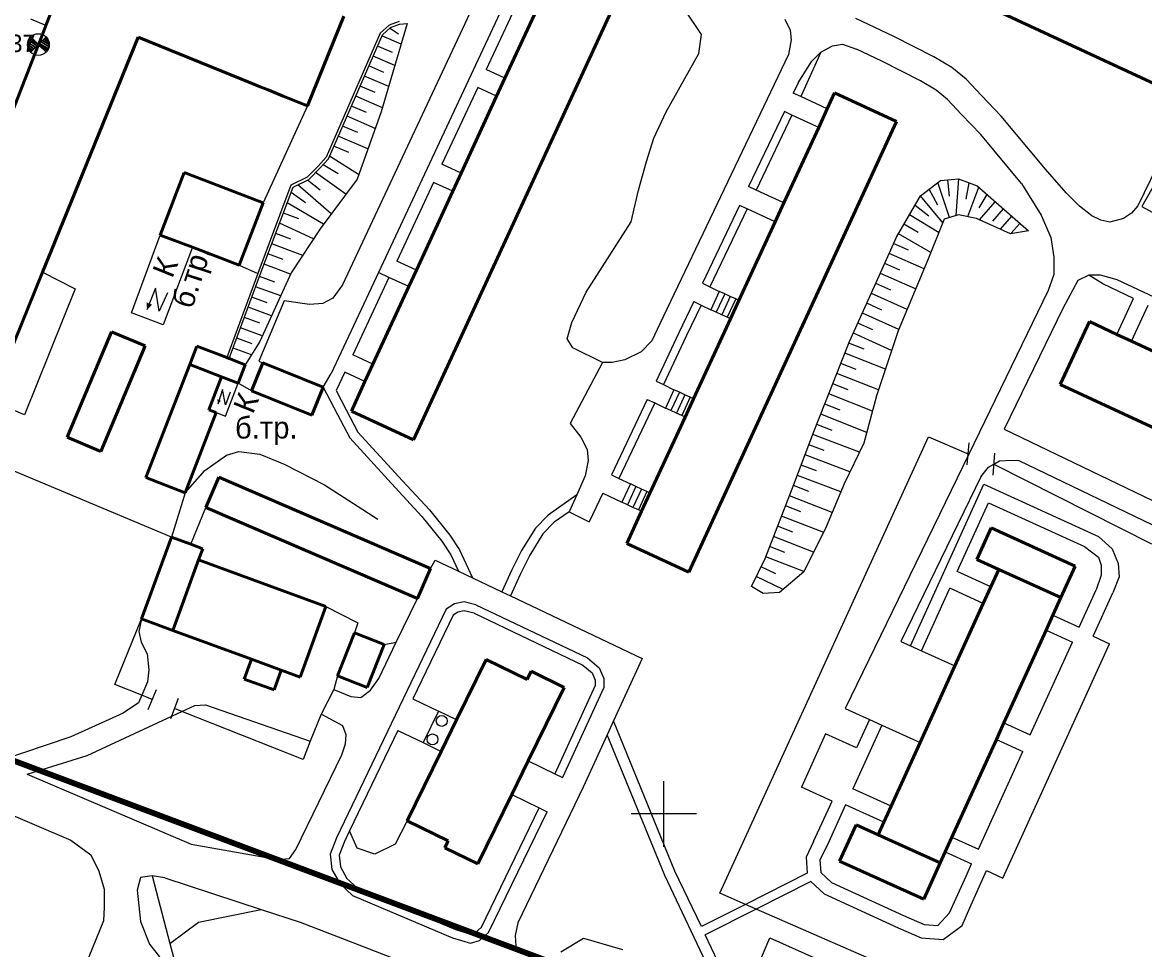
# Model space of a CAD drawing. Extents: x 1000 to 4000, y -5000 to -1000.
# Drawn here: x 1682.6 to 1888, y -3224.9 to -3055.1 of the extents above; entities that cross this region are included whole.
import ezdxf
from ezdxf.enums import TextEntityAlignment as Align

# ---------------------------------------------------------------- set-up
doc = ezdxf.new("R2010")
doc.units = 0
doc.header["$MEASUREMENT"] = 0
for name, color, linetype in [('1', 7, 'CONTINUOUS'), ('11', 7, 'CONTINUOUS'), ('16', 7, 'CONTINUOUS'), ('17', 7, 'CONTINUOUS'), ('2', 7, 'CONTINUOUS'), ('24', 7, 'CONTINUOUS'), ('37', 7, 'CONTINUOUS'), ('40', 7, 'CONTINUOUS'), ('6', 7, 'CONTINUOUS'), ('7', 7, 'CONTINUOUS'), ('границы команд_1', 10, 'CONTINUOUS')]:
    doc.layers.add(name, color=color, linetype=linetype)
doc.styles.get("Standard").update_dxf_attribs({"font": 'txt', "height": 0.2})

msp = doc.modelspace()

# ---------------------------------------------------------------- linework, layer by layer
at = {"layer": '1', "color": 253, "linetype": 'Continuous', "lineweight": 0}
for p, q in [((1800, -3206.06), (1800, -3194.02)), ((1805.96, -3200), (1794.04, -3200))]:
    msp.add_line(p, q, dxfattribs=at)
at = {"layer": '11', "color": 253, "linetype": 'Continuous', "lineweight": 0}
for p, q in [((1734.74, -3070.37), (1726.63, -3088.11)), ((1722.26, -3099.54), (1725.63, -3101.03)), ((1725.63, -3101.03), (1719.96, -3116.45)), ((1709.83, -3149.35), (1641.71, -3120.71)), ((1810.26, -3214.56), (1848.45, -3130.95)), ((1848.45, -3130.95), (1855.84, -3134.14)), ((1855.52, -3136.08), (1855.87, -3132.09)), ((1860.27, -3137.96), (1860.62, -3133.97)), ((1860.44, -3135.97), (1889.29, -3150.54)), ((1712.36, -3141.21), (1709.83, -3149.35)), ((1738.13, -3162.05), (1743.97, -3165.05)), ((1699.48, -3176.31), (1704.34, -3164.33)), ((1743.97, -3165.05), (1743.37, -3166.88)), ((1740.25, -3174.76), (1739.57, -3177.26)), ((1704.42, -3178.31), (1699.48, -3176.31)), ((1705.55, -3180.92), (1707.09, -3177.23)), ((1739.57, -3177.26), (1737.24, -3181.78)), ((1706.31, -3179.08), (1704.42, -3178.31)), ((1709.73, -3182.57), (1711.11, -3178.82)), ((1711.77, -3181.25), (1710.41, -3180.71)), ((1733.93, -3190.08), (1711.77, -3181.25)), ((1737.24, -3181.78), (1735.27, -3186.72)), ((1735.27, -3186.72), (1733.93, -3190.08)), ((1814.92, -3216.59), (1810.26, -3214.56)), ((1816.91, -3217.46), (1814.92, -3216.59)), ((1893.76, -3250.97), (1816.91, -3217.46))]:
    msp.add_line(p, q, dxfattribs=at)
msp.add_point((1855.84, -3134.14), dxfattribs=at)
at = {"layer": '16', "color": 253, "linetype": 'Continuous', "lineweight": 0}
for p, q in [((1890.25, -3083.94), (1887.54, -3088.78)), ((1887.54, -3088.78), (1893.1, -3091.89)), ((1702.54, -3108.28), (1707.79, -3094.01)), ((1713.68, -3096.26), (1708.34, -3110.46)), ((1706.94, -3103.74), (1705.35, -3107.72)), ((1707.57, -3107.95), (1706.94, -3103.74)), ((1709.15, -3104.57), (1707.57, -3107.95)), ((1708.34, -3110.46), (1702.54, -3108.28)), ((1719.21, -3122.28), (1718.33, -3125)), ((1719.73, -3125.12), (1719.21, -3122.28)), ((1719.73, -3127.19), (1722.07, -3121.13)), ((1720.62, -3122.81), (1719.73, -3125.12)), ((1718.03, -3126.53), (1719.73, -3127.19))]:
    msp.add_line(p, q, dxfattribs=at)
for points in [[(1705.35, -3107.72), (1706.31, -3106.78), (1705.31, -3106.35)], [(1718.33, -3125), (1718.9, -3124.35), (1718.26, -3124.08)]]:
    msp.add_solid(points, dxfattribs=at)
at = {"layer": '2', "color": 253, "linetype": 'Continuous', "lineweight": 0}
msp.add_circle((1685.48, -3059.13), 2, dxfattribs=at)
msp.add_3dface([(1684.07, -3057.72), (1685.48, -3059.13), (1684.07, -3057.72)], dxfattribs=at)
at = {"layer": '24', "color": 253, "linetype": 'Continuous', "lineweight": 0}
for p, q in [((1774.24, -3032.41), (1741.18, -3103.15)), ((1776.43, -3039.49), (1747.73, -3100.9)), ((1774.17, -3049.37), (1767.47, -3063.7)), ((1751.51, -3054.89), (1749.69, -3055.55)), ((1822.16, -3054.49), (1823.15, -3056.47)), ((1842.09, -3057.65), (1835.14, -3054.38)), ((1748.05, -3057.03), (1738.16, -3079.76)), ((1749.69, -3055.55), (1748.05, -3057.03)), ((1823.15, -3056.47), (1823.32, -3058.28)), ((1823.32, -3058.28), (1822.82, -3060.92)), ((1830.89, -3059.38), (1832.71, -3059.05)), ((1832.71, -3059.05), (1835.24, -3059.98)), ((1849.43, -3061.38), (1842.09, -3057.65)), ((1822.82, -3060.92), (1799.28, -3110.27)), ((1828.75, -3060.53), (1825.06, -3068.63)), ((1827.11, -3062.18), (1828.75, -3060.53)), ((1828.75, -3060.53), (1830.89, -3059.38)), ((1839.89, -3062.16), (1835.24, -3059.98)), ((1824.58, -3066.15), (1827.11, -3062.18)), ((1847, -3065.77), (1839.89, -3062.16)), ((1852.73, -3063.35), (1849.43, -3061.38)), ((1770.9, -3065.29), (1767.47, -3063.7)), ((1855.36, -3065.49), (1852.73, -3063.35)), ((1765.93, -3067), (1759.37, -3081.03)), ((1769.38, -3068.59), (1765.93, -3067)), ((1824.58, -3066.15), (1823.7, -3068)), ((1849.84, -3067.47), (1847, -3065.77)), ((1858.16, -3068.46), (1855.36, -3065.49)), ((1825.06, -3068.63), (1823.7, -3068)), ((1829.92, -3070.87), (1825.06, -3068.63)), ((1851.94, -3069.18), (1849.84, -3067.47)), ((1854.52, -3071.92), (1851.94, -3069.18)), ((1861.78, -3072.25), (1858.16, -3068.46)), ((1822.08, -3071.4), (1815.52, -3085.15)), ((1823.44, -3072.03), (1822.08, -3071.4)), ((1823.44, -3072.03), (1816.88, -3085.78)), ((1828.35, -3074.29), (1823.44, -3072.03)), ((1858.03, -3075.59), (1854.52, -3071.92)), ((1869.85, -3081.97), (1861.78, -3072.25)), ((1865.47, -3084.56), (1858.03, -3075.59)), ((1891.38, -3079.28), (1886.77, -3088.68)), ((1736.68, -3081.41), (1734.7, -3083.39)), ((1738.16, -3079.76), (1736.68, -3081.41)), ((1762.89, -3082.66), (1759.37, -3081.03)), ((1734.7, -3083.39), (1731.73, -3084.88)), ((1873.64, -3086.26), (1869.85, -3081.97)), ((1731.73, -3084.88), (1725.63, -3101.03)), ((1757.81, -3084.37), (1751.08, -3098.79)), ((1761.35, -3086), (1757.81, -3084.37)), ((1816.88, -3085.78), (1815.52, -3085.15)), ((1821.97, -3088.12), (1816.88, -3085.78)), ((1865.47, -3084.56), (1869.07, -3090.35)), ((1876.11, -3088.73), (1873.64, -3086.26)), ((1813.87, -3088.61), (1807.08, -3102.85)), ((1815.23, -3089.24), (1808.43, -3103.49)), ((1815.23, -3089.24), (1813.87, -3088.61)), ((1820.36, -3091.6), (1815.23, -3089.24)), ((1878.37, -3090.49), (1876.11, -3088.73)), ((1886.77, -3088.68), (1885.62, -3089.99)), ((1869.07, -3090.35), (1870.88, -3094.47)), ((1880.02, -3091.31), (1878.37, -3090.49)), ((1881.67, -3091.64), (1880.02, -3091.31)), ((1884.14, -3090.98), (1881.67, -3091.64)), ((1885.62, -3089.99), (1884.14, -3090.98)), ((1870.88, -3094.47), (1871.38, -3098.09)), ((1871.38, -3098.09), (1871.38, -3101.22)), ((1754.68, -3100.45), (1751.08, -3098.79)), ((1686.25, -3100.83), (1692.2, -3103.86)), ((1747.73, -3100.9), (1739.09, -3119.38)), ((1749.67, -3101.79), (1743.05, -3115.96)), ((1749.67, -3101.79), (1747.73, -3100.9)), ((1753.29, -3103.46), (1749.67, -3101.79)), ((1871.38, -3101.22), (1870.39, -3104.18)), ((1877.8, -3101.34), (1875.82, -3102.33)), ((1879.94, -3101.34), (1877.8, -3101.34)), ((1880.37, -3102.96), (1877.8, -3101.34)), ((1882.98, -3102.2), (1879.94, -3101.34)), ((1997.69, -3156.36), (1882.98, -3102.2)), ((1692.2, -3103.86), (1682.96, -3126.96)), ((1741.18, -3103.15), (1739.38, -3105.57)), ((1807.08, -3102.85), (1808.43, -3103.49)), ((1808.43, -3103.49), (1810.15, -3104.32)), ((1870.39, -3104.18), (1855.84, -3134.14)), ((1875.82, -3102.33), (1873.04, -3107.44)), ((1886, -3105.62), (1880.37, -3102.96)), ((1730.49, -3106.06), (1725.87, -3117.11)), ((1735.1, -3106.72), (1730.49, -3106.06)), ((1739.38, -3105.57), (1737.57, -3106.56)), ((1805.49, -3106.19), (1802.75, -3111.92)), ((1805.49, -3106.19), (1806.84, -3106.83)), ((1882.94, -3112.2), (1886, -3105.62)), ((1737.57, -3106.56), (1735.1, -3106.72)), ((1806.84, -3106.83), (1804.11, -3112.56)), ((1806.84, -3106.83), (1808.61, -3107.68)), ((1873.04, -3107.44), (1862.3, -3129.56)), ((1885.61, -3113.44), (1888.66, -3106.87)), ((1799.28, -3110.27), (1797.8, -3113.4)), ((1802.75, -3111.92), (1798.56, -3120.77)), ((1797.8, -3113.4), (1795.82, -3115.38)), ((1804.11, -3112.56), (1799.91, -3121.41)), ((1746.74, -3117.66), (1743.05, -3115.96)), ((1795.82, -3115.38), (1792.86, -3116.86)), ((1725.87, -3117.11), (1726.6, -3117.39)), ((1788.74, -3117.36), (1782.82, -3128.53)), ((1790.55, -3117.36), (1788.74, -3117.36)), ((1792.86, -3116.86), (1790.55, -3117.36)), ((1737.63, -3121.87), (1739.09, -3119.38)), ((1741.57, -3119.12), (1739.99, -3122.5)), ((1745.28, -3120.83), (1741.57, -3119.12)), ((1798.56, -3120.77), (1799.91, -3121.41)), ((1737.63, -3121.87), (1740.22, -3126.88)), ((1739.99, -3122.5), (1741.83, -3126.04)), ((1799.91, -3121.41), (1801.84, -3122.34)), ((1682.96, -3126.96), (1676.68, -3124.36)), ((1796.97, -3124.11), (1790.41, -3137.95)), ((1798.33, -3124.76), (1791.77, -3138.6)), ((1796.97, -3124.11), (1798.33, -3124.76)), ((1798.33, -3124.76), (1800.3, -3125.7)), ((1740.22, -3126.88), (1742.5, -3131.17)), ((1741.83, -3126.04), (1743.99, -3130.12)), ((1782.82, -3128.53), (1784.8, -3131)), ((1743.99, -3130.12), (1752.14, -3139)), ((1784.8, -3131), (1785.95, -3133.31)), ((1862.3, -3129.56), (1937.34, -3165.71)), ((1742.5, -3131.17), (1750.81, -3140.23)), ((1785.95, -3133.31), (1786.12, -3135.28)), ((1855.84, -3134.14), (1833.21, -3180.72)), ((1786.12, -3135.28), (1785.62, -3138.09)), ((1858.04, -3138.31), (1859.45, -3136.54)), ((1859.45, -3136.54), (1860.44, -3135.97)), ((1860.44, -3135.97), (1861.43, -3135.39)), ((1861.43, -3135.39), (1863.73, -3135.22)), ((1863.73, -3135.22), (1865.01, -3135.29)), ((1865.01, -3135.29), (1930.44, -3166.81)), ((1752.14, -3139), (1757.08, -3144.35)), ((1785.62, -3138.09), (1784.05, -3141.58)), ((1790.41, -3137.95), (1791.77, -3138.6)), ((1791.77, -3138.6), (1793.88, -3139.6)), ((1858.04, -3138.31), (1843.41, -3168.44)), ((1750.81, -3140.23), (1755.71, -3145.53)), ((1788.83, -3141.29), (1786.35, -3146.53)), ((1788.83, -3141.29), (1792.33, -3142.96)), ((1845.14, -3169.23), (1858.58, -3139.66)), ((1858.58, -3139.66), (1879.58, -3149.2)), ((1784.05, -3141.58), (1778.79, -3145.29)), ((1784.05, -3141.58), (1782.66, -3144.68)), ((1853.73, -3155.61), (1859.43, -3143.07)), ((1859.43, -3143.07), (1877, -3151.06)), ((1713.39, -3150.65), (1716.14, -3143.91)), ((1757.08, -3144.35), (1760.79, -3148.97)), ((1778.79, -3145.29), (1776.48, -3147.69)), ((1782.66, -3144.68), (1779.92, -3146.61)), ((1782.66, -3144.68), (1786.35, -3146.53)), ((1755.71, -3145.53), (1759.33, -3150.05)), ((1779.92, -3146.61), (1777.86, -3148.76)), ((1760.79, -3148.97), (1762.61, -3151.69)), ((1776.48, -3147.69), (1773.96, -3151.78)), ((1777.86, -3148.76), (1775.47, -3152.63)), ((1879.58, -3149.2), (1882.05, -3151.51)), ((1759.33, -3150.05), (1761.02, -3152.57)), ((1877, -3151.06), (1879.58, -3152.99)), ((1882.05, -3151.51), (1883.2, -3154.14)), ((1757.28, -3155.07), (1758.12, -3153.53)), ((1758.12, -3153.53), (1762.39, -3155.56)), ((1761.02, -3152.57), (1762.39, -3155.56)), ((1762.61, -3151.69), (1764.94, -3156.78)), ((1773.96, -3151.78), (1772.09, -3155.43)), ((1775.47, -3152.63), (1773.66, -3156.18)), ((1879.58, -3152.99), (1880.08, -3154.47)), ((1762.39, -3155.56), (1764.94, -3156.78)), ((1772.09, -3155.43), (1770.35, -3159.35)), ((1859.89, -3158.41), (1853.73, -3155.61)), ((1880.08, -3154.47), (1880.08, -3156.29)), ((1883.2, -3154.14), (1883.37, -3156.62)), ((1764.94, -3156.78), (1770.35, -3159.35)), ((1773.66, -3156.18), (1771.91, -3160.1)), ((1880.08, -3156.29), (1879.16, -3158.98)), ((1883.37, -3156.62), (1882.19, -3159.56)), ((1770.35, -3159.35), (1771.91, -3160.1)), ((1847.14, -3170.14), (1852.33, -3158.71)), ((1858.49, -3161.5), (1852.33, -3158.71)), ((1876.06, -3165.81), (1879.16, -3158.98)), ((1878.59, -3167.49), (1882.19, -3159.56)), ((1751.01, -3168.6), (1754.89, -3160.6)), ((1761.64, -3161.54), (1760.16, -3162.53)), ((1763.45, -3161.21), (1761.64, -3161.54)), ((1765.6, -3161.71), (1763.45, -3161.21)), ((1765.6, -3161.71), (1786.04, -3171.44)), ((1771.91, -3160.1), (1796.03, -3171.58)), ((1760.16, -3162.53), (1740.05, -3204.42)), ((1761.41, -3163.62), (1754.05, -3178.95)), ((1762.25, -3163.05), (1761.41, -3163.62)), ((1763.42, -3162.84), (1762.25, -3163.05)), ((1765.24, -3163.26), (1763.42, -3162.84)), ((1765.24, -3163.26), (1785.18, -3172.76)), ((1871.22, -3163.61), (1876.06, -3165.81)), ((1704.34, -3164.33), (1703.87, -3166.64)), ((1703.87, -3166.64), (1704.3, -3168.57)), ((1869.97, -3166.37), (1874.8, -3168.57)), ((1878.59, -3167.49), (1881.58, -3168.85)), ((1704.3, -3168.57), (1705.37, -3170.72)), ((1747.79, -3175.22), (1751.01, -3168.6)), ((1748.78, -3169.02), (1751.01, -3168.6)), ((1843.41, -3168.44), (1845.14, -3169.23)), ((1845.14, -3169.23), (1847.14, -3170.14)), ((1862.07, -3211.78), (1881.58, -3168.85)), ((1867.09, -3185.55), (1874.8, -3168.57)), ((1705.37, -3170.72), (1705.69, -3173.61)), ((1786.04, -3171.44), (1788.18, -3173.25)), ((1796.03, -3171.58), (1790.78, -3183)), ((1847.14, -3170.14), (1853.3, -3172.93)), ((1619.11, -3174.08), (1691.44, -3204.84)), ((1705.69, -3173.61), (1705.47, -3175.86)), ((1785.18, -3172.76), (1786.89, -3174.2)), ((1788.18, -3173.25), (1789, -3175.23)), ((1705.47, -3175.86), (1704.42, -3178.31)), ((1746.3, -3177.37), (1747.79, -3175.22)), ((1786.89, -3174.2), (1787.45, -3175.54)), ((1787.45, -3175.54), (1787.45, -3176.54)), ((1789, -3175.23), (1789, -3176.88)), ((1739.57, -3177.26), (1742.67, -3178.53)), ((1744.49, -3178.69), (1746.3, -3177.37)), ((1787.45, -3176.54), (1780.02, -3192.69)), ((1789, -3176.88), (1781.42, -3193.37)), ((1703.83, -3179.7), (1701, -3181.58)), ((1704.42, -3178.31), (1703.83, -3179.7)), ((1711.77, -3181.25), (1714.14, -3180.15)), ((1714.14, -3180.15), (1716.1, -3180.03)), ((1716.1, -3180.03), (1735.27, -3186.72)), ((1742.67, -3178.53), (1744.49, -3178.69)), ((1754.05, -3178.95), (1758.75, -3181.21)), ((1701, -3181.58), (1691.4, -3185.93)), ((1694.42, -3189.32), (1711.77, -3181.25)), ((1741.2, -3183.92), (1737.24, -3181.78)), ((1833.21, -3180.72), (1837.62, -3182.72)), ((1741.86, -3185.57), (1741.2, -3183.92)), ((1790.78, -3183), (1789.61, -3185.55)), ((1802.02, -3210.5), (1790.78, -3183)), ((1839.9, -3183.76), (1834.61, -3195.41)), ((1837.62, -3182.72), (1835.25, -3187.94)), ((1837.62, -3182.72), (1839.9, -3183.76)), ((1839.9, -3183.76), (1846.93, -3186.95)), ((1862.25, -3183.35), (1867.09, -3185.55)), ((1691.4, -3185.93), (1677.98, -3190.44)), ((1741.7, -3187.22), (1741.86, -3185.57)), ((1751.27, -3184.73), (1742.44, -3203.13)), ((1751.27, -3184.73), (1755.94, -3186.97)), ((1789.61, -3185.55), (1785.21, -3195.11)), ((1800.15, -3211.32), (1789.61, -3185.55)), ((1829.6, -3185.38), (1825.17, -3195.14)), ((1835.25, -3187.94), (1829.6, -3185.38)), ((1860.88, -3186.38), (1865.71, -3188.58)), ((1741.04, -3189.2), (1741.7, -3187.22)), ((1683.43, -3192.76), (1694.42, -3189.32)), ((1732.62, -3206.54), (1741.04, -3189.2)), ((1775.18, -3190.32), (1780.02, -3192.69)), ((1857.58, -3206.48), (1865.71, -3188.58)), ((1683.43, -3192.76), (1713.45, -3205.55)), ((1780.02, -3192.69), (1781.42, -3193.37)), ((1772.16, -3196.48), (1777.19, -3198.94)), ((1785.21, -3195.11), (1773.27, -3219.96)), ((1830.82, -3197.7), (1825.17, -3195.14)), ((1841.63, -3198.61), (1834.61, -3195.41)), ((1827.41, -3205.06), (1830.82, -3197.7)), ((1833.27, -3198.36), (1829.89, -3205.8)), ((1840.3, -3201.55), (1833.27, -3198.36)), ((1766.61, -3220.76), (1777.19, -3198.94)), ((1767.9, -3221.74), (1778.62, -3199.64)), ((1777.19, -3198.94), (1778.62, -3199.64)), ((1691.44, -3204.84), (1695.07, -3207.53)), ((1740.05, -3204.42), (1738.89, -3207.39)), ((1742.44, -3203.13), (1741.52, -3205.06)), ((1852.74, -3204.28), (1857.58, -3206.48)), ((1713.45, -3205.55), (1729.32, -3208.35)), ((1731.47, -3208.19), (1732.62, -3206.54)), ((1741.52, -3205.06), (1740.53, -3207.6)), ((1827.41, -3205.06), (1826.05, -3207.94)), ((1829.89, -3205.8), (1828.57, -3208.44)), ((1851.52, -3206.99), (1856.35, -3209.18)), ((1695.07, -3207.53), (1696.56, -3210.5)), ((1729.32, -3208.35), (1731.47, -3208.19)), ((1738.89, -3207.39), (1739.22, -3210.19)), ((1740.53, -3207.6), (1740.77, -3209.69)), ((1826.05, -3207.94), (1826.26, -3210.85)), ((1828.57, -3208.44), (1828.73, -3210.75)), ((1696.56, -3210.5), (1697.55, -3213.8)), ((1739.22, -3210.19), (1740.71, -3212.83)), ((1740.77, -3209.69), (1741.98, -3211.83)), ((1806.87, -3220.67), (1802.02, -3210.5)), ((1826.26, -3210.85), (1814.92, -3216.59)), ((1828.73, -3210.75), (1830.71, -3212.56)), ((1855.34, -3211.41), (1856.35, -3209.18)), ((1856, -3217.2), (1859.08, -3210.42)), ((1859.08, -3210.42), (1862.07, -3211.78)), ((1704.19, -3211.67), (1703.54, -3213.98)), ((1706.34, -3211.34), (1704.19, -3211.67)), ((1706.34, -3211.34), (1709.56, -3223.75)), ((1708.64, -3211.75), (1706.34, -3211.34)), ((1708.64, -3211.75), (1726.27, -3217.51)), ((1740.71, -3212.83), (1743.02, -3214.98)), ((1741.98, -3211.83), (1743.9, -3213.61)), ((1810.55, -3233.16), (1800.15, -3211.32)), ((1826.88, -3212.41), (1816.91, -3217.46)), ((1826.88, -3212.41), (1829.32, -3214.65)), ((1830.71, -3212.56), (1843.88, -3218.66)), ((1852.28, -3218.16), (1855.34, -3211.41)), ((1697.55, -3213.8), (1697.55, -3217.11)), ((1703.54, -3213.98), (1704.19, -3219.76)), ((1743.02, -3214.98), (1761.31, -3222.73)), ((1743.9, -3213.61), (1761.86, -3221.22)), ((1829.32, -3214.65), (1842.87, -3220.92)), ((1697.55, -3217.11), (1697.38, -3219.58)), ((1814.92, -3216.59), (1806.87, -3220.67)), ((1854.59, -3220.47), (1856, -3217.2)), ((1726.27, -3217.51), (1733.39, -3219.84)), ((1816.91, -3217.46), (1807.59, -3222.18)), ((1843.88, -3218.66), (1847.67, -3220.31)), ((1850.14, -3220.47), (1852.28, -3218.16)), ((1697.38, -3219.58), (1691.61, -3233.78)), ((1704.19, -3219.76), (1705.85, -3223.89)), ((1733.39, -3219.84), (1744.95, -3224.3)), ((1761.86, -3221.22), (1764.61, -3222.05)), ((1765.45, -3221.8), (1766.61, -3220.76)), ((1773.27, -3219.96), (1772.78, -3222.27)), ((1842.87, -3220.92), (1847.08, -3222.75)), ((1847.67, -3220.31), (1850.14, -3220.47)), ((1851.15, -3223.02), (1854.59, -3220.47)), ((1761.31, -3222.73), (1764.61, -3223.72)), ((1764.61, -3222.05), (1765.45, -3221.8)), ((1764.61, -3223.72), (1766.26, -3223.22)), ((1766.26, -3223.22), (1767.9, -3221.74)), ((1772.78, -3222.27), (1772.94, -3225.24)), ((1813.92, -3235.46), (1807.59, -3222.18)), ((1813.92, -3235.46), (1819.43, -3222.73)), ((1819.43, -3222.73), (1854.91, -3238.59)), ((1847.08, -3222.75), (1851.15, -3223.02)), ((1705.85, -3223.89), (1707.66, -3226.2)), ((1709.56, -3223.75), (1710.63, -3227.86)), ((1744.95, -3224.3), (1762.44, -3231.06))]:
    msp.add_line(p, q, dxfattribs=at)
at = {"layer": '37', "color": 253, "linetype": 'Continuous', "lineweight": 0}
for p, q in [((1753.01, -3055.26), (1748.27, -3071.42)), ((1748.46, -3057.33), (1749.96, -3055.98)), ((1751.4, -3057.22), (1749.77, -3056.15)), ((1749.96, -3055.98), (1751.62, -3055.38)), ((1751.62, -3055.38), (1753.01, -3055.26)), ((1738.59, -3080.04), (1748.46, -3057.33)), ((1751.89, -3059.08), (1748.37, -3057.55)), ((1750.32, -3060.58), (1747.57, -3059.39)), ((1748.72, -3064.25), (1745.97, -3063.05)), ((1750.76, -3062.95), (1746.77, -3061.22)), ((1749.62, -3066.82), (1745.18, -3064.89)), ((1747.13, -3067.92), (1744.38, -3066.72)), ((1748.48, -3070.69), (1743.58, -3068.56)), ((1745.54, -3071.59), (1742.78, -3070.39)), ((1748.27, -3071.42), (1743.82, -3083.8)), ((1747.17, -3074.48), (1741.99, -3072.22)), ((1743.94, -3075.25), (1741.19, -3074.06)), ((1745.81, -3078.25), (1740.39, -3075.89)), ((1744.07, -3082.91), (1738.8, -3079.56)), ((1742.35, -3078.92), (1739.6, -3077.73)), ((1737.04, -3081.76), (1738.59, -3080.04)), ((1740.35, -3082.81), (1737.6, -3081.14)), ((1735, -3083.81), (1737.04, -3081.76)), ((1741.76, -3086.55), (1736.22, -3082.58)), ((1850.64, -3084.03), (1853.93, -3083.7)), ((1853.53, -3090.43), (1854.01, -3083.73)), ((1853.93, -3083.7), (1857.39, -3085.02)), ((1726.1, -3101.21), (1732.13, -3085.24)), ((1732.13, -3085.24), (1735, -3083.81)), ((1739.1, -3090.12), (1732.97, -3084.82)), ((1737.05, -3085.78), (1734.76, -3083.93)), ((1743.82, -3083.8), (1737.05, -3092.88)), ((1847.01, -3086.84), (1850.64, -3084.03)), ((1850.14, -3088.52), (1848.57, -3085.63)), ((1852.31, -3090.81), (1850.15, -3084.41)), ((1852.32, -3086.88), (1852.02, -3083.9)), ((1855.34, -3087.45), (1855.88, -3084.45)), ((1855.67, -3090.64), (1857.67, -3085.27)), ((1857.39, -3085.02), (1861.34, -3088.49)), ((1734.41, -3088.09), (1731.76, -3086.24)), ((1842.57, -3094.42), (1847.01, -3086.84)), ((1851.13, -3091.81), (1847, -3086.86)), ((1857.72, -3089.02), (1859.18, -3086.59)), ((1737.68, -3092.03), (1731.05, -3088.11)), ((1848.5, -3090.58), (1845.99, -3088.59)), ((1857.79, -3091.21), (1860.68, -3087.91)), ((1860.21, -3091.48), (1862.19, -3089.23)), ((1861.34, -3088.49), (1866.78, -3093.26)), ((1735.87, -3094.68), (1729.63, -3091.85)), ((1733.15, -3091.04), (1730.34, -3089.98)), ((1850.4, -3093.63), (1844.97, -3090.31)), ((1851.3, -3091.12), (1848.33, -3098.54)), ((1853.93, -3090.3), (1851.3, -3091.12)), ((1857.23, -3090.96), (1853.93, -3090.3)), ((1863.49, -3093.76), (1857.23, -3090.96)), ((1861.61, -3092.92), (1863.69, -3090.55)), ((1863.54, -3093.75), (1865.19, -3091.87)), ((1731.73, -3094.78), (1728.93, -3093.72)), ((1737.05, -3092.88), (1731.77, -3100.96)), ((1848.86, -3097.23), (1842.95, -3093.76)), ((1846.55, -3093.55), (1843.96, -3092.04)), ((1866.78, -3093.26), (1863.49, -3093.76)), ((1733.88, -3097.73), (1728.22, -3095.59)), ((1839.44, -3101.49), (1842.57, -3094.42)), ((1844.81, -3096.76), (1842.07, -3095.55)), ((1730.32, -3098.52), (1727.51, -3097.46)), ((1847.64, -3100.2), (1841.26, -3097.38)), ((1731.64, -3101.16), (1726.81, -3099.34)), ((1843.19, -3100.42), (1840.45, -3099.21)), ((1848.33, -3098.54), (1842.89, -3111.56)), ((1720.43, -3116.62), (1726.1, -3101.21)), ((1728.77, -3102.64), (1725.95, -3101.61)), ((1731.77, -3100.96), (1726, -3113.51)), ((1834.01, -3113.52), (1839.44, -3101.49)), ((1846.1, -3103.89), (1839.64, -3101.04)), ((1729.84, -3105.17), (1725.26, -3103.48)), ((1841.56, -3104.1), (1838.82, -3102.86)), ((1727.39, -3106.4), (1724.57, -3105.36)), ((1844.53, -3107.64), (1838, -3104.69)), ((1728.16, -3108.81), (1723.88, -3107.24)), ((1842.99, -3111.33), (1836.35, -3108.33)), ((1839.91, -3107.74), (1837.17, -3106.51)), ((1726.01, -3110.15), (1723.19, -3109.11)), ((1838.26, -3111.39), (1835.53, -3110.16)), ((1726.48, -3112.46), (1722.5, -3110.99)), ((1841.7, -3115.14), (1834.7, -3111.98)), ((1842.89, -3111.56), (1838.94, -3123.43)), ((1724.63, -3113.91), (1721.81, -3112.87)), ((1726, -3113.51), (1723.37, -3117.77)), ((1827.42, -3130.16), (1834.01, -3113.52)), ((1836.68, -3114.91), (1833.89, -3113.81)), ((1724.47, -3115.98), (1721.12, -3114.75)), ((1840.55, -3118.59), (1833.16, -3115.67)), ((1835.21, -3118.63), (1832.42, -3117.53)), ((1839.29, -3122.39), (1831.69, -3119.39)), ((1833.74, -3122.35), (1830.95, -3121.24)), ((1838.19, -3126.26), (1830.21, -3123.1)), ((1838.94, -3123.43), (1836.64, -3132.13)), ((1837.16, -3130.16), (1828.74, -3126.82)), ((1832.27, -3126.07), (1829.48, -3124.96)), ((1830.8, -3129.79), (1828.01, -3128.68)), ((1823.8, -3139.72), (1827.42, -3130.16)), ((1835.83, -3133.79), (1827.28, -3130.55)), ((1829.37, -3133.48), (1826.57, -3132.41)), ((1836.64, -3132.13), (1833.02, -3139.55)), ((1715.94, -3137.14), (1719.9, -3134.34)), ((1719.9, -3134.34), (1722.21, -3133.68)), ((1722.21, -3133.68), (1726, -3134.17)), ((1726, -3134.17), (1730.46, -3135.99)), ((1834.07, -3137.4), (1825.86, -3134.28)), ((1712.36, -3141.21), (1715.94, -3137.14)), ((1730.46, -3135.99), (1737.88, -3139.78)), ((1827.95, -3137.22), (1825.15, -3136.16)), ((1832.4, -3141.04), (1824.44, -3138.03)), ((1737.88, -3139.78), (1747.62, -3146.05)), ((1818.52, -3153.24), (1823.8, -3139.72)), ((1826.52, -3140.99), (1823.73, -3139.89)), ((1833.02, -3139.55), (1829.72, -3147.46)), ((1830.83, -3144.81), (1823, -3141.76)), ((1825.07, -3144.71), (1822.28, -3143.62)), ((1823.62, -3148.44), (1820.82, -3147.35)), ((1829.29, -3148.5), (1821.55, -3145.49)), ((1829.72, -3147.46), (1825.61, -3155.7)), ((1827.42, -3152.07), (1820.1, -3149.21)), ((1822.16, -3152.16), (1819.37, -3151.07)), ((1816.05, -3158.35), (1818.52, -3153.24)), ((1825.63, -3155.66), (1818.64, -3152.94)), ((1820.49, -3156.05), (1817.8, -3154.75)), ((1821.83, -3158.92), (1816.92, -3156.55)), ((1825.61, -3155.7), (1821.16, -3159.49)), ((1818.19, -3159.66), (1816.05, -3158.35)), ((1821.16, -3159.49), (1818.19, -3159.66))]:
    msp.add_line(p, q, dxfattribs=at)
at = {"layer": '40', "color": 253, "linetype": 'Continuous', "lineweight": 0}
for p, q in [((1806.87, -3057.3), (1803.9, -3052.84)), ((1806.38, -3060.76), (1806.87, -3057.3)), ((1800.44, -3071.47), (1806.38, -3060.76)), ((1798.14, -3076.25), (1800.44, -3071.47)), ((1796.82, -3080.54), (1798.14, -3076.25)), ((1795.34, -3085.82), (1796.82, -3080.54)), ((1794.02, -3091.59), (1795.34, -3085.82)), ((1785.78, -3104.45), (1794.02, -3091.59)), ((1783.14, -3110.05), (1785.78, -3104.45)), ((1782.32, -3113.02), (1783.14, -3110.05)), ((1783.31, -3114.67), (1782.32, -3113.02)), ((1788.74, -3117.36), (1783.31, -3114.67)), ((1724.52, -3122.52), (1722.07, -3121.13)), ((1753, -3201.3), (1750.83, -3205.55)), ((1743.86, -3206.3), (1742.44, -3203.13)), ((1747.06, -3207.43), (1743.86, -3206.3)), ((1750.83, -3205.55), (1747.06, -3207.43)), ((1714.79, -3219.87), (1726.27, -3217.51)), ((1709.56, -3223.75), (1714.79, -3219.87)), ((1781.14, -3225.26), (1785.28, -3222.8)), ((1785.28, -3222.8), (1792.43, -3224.88))]:
    msp.add_line(p, q, dxfattribs=at)
at = {"layer": '6', "color": 253, "linetype": 'Continuous', "lineweight": 40}
for p, q in [((1894.13, -3068.32), (1843.42, -3044.73)), ((1686.85, -3055.61), (1689.65, -3048.43)), ((1792.2, -3048.99), (1754.15, -3131.5)), ((1770.9, -3065.29), (1777.53, -3050.92)), ((1741.42, -3053.95), (1734.74, -3070.37)), ((1686.21, -3057.27), (1686.85, -3055.61)), ((1686.21, -3057.27), (1684.75, -3060.99)), ((1703.76, -3057.77), (1687.89, -3096.79)), ((1703.76, -3057.77), (1724.61, -3066.25)), ((1672.73, -3091.85), (1684.75, -3060.99)), ((1769.38, -3068.59), (1770.9, -3065.29)), ((1724.61, -3066.25), (1726.06, -3066.84)), ((1726.06, -3066.84), (1727.53, -3067.44)), ((1727.53, -3067.44), (1730.27, -3068.56)), ((1730.27, -3068.56), (1734.74, -3070.37)), ((1762.89, -3082.66), (1769.38, -3068.59)), ((1829.92, -3070.87), (1831.25, -3067.99)), ((1831.25, -3067.99), (1842.62, -3073.24)), ((1828.35, -3074.29), (1829.92, -3070.87)), ((1842.62, -3073.24), (1804.57, -3155.74)), ((1821.97, -3088.12), (1828.35, -3074.29)), ((1712.16, -3082.57), (1707.79, -3094.01)), ((1726.63, -3088.11), (1712.16, -3082.57)), ((1761.35, -3086), (1762.89, -3082.66)), ((1754.68, -3100.45), (1761.35, -3086)), ((1722.26, -3099.54), (1726.63, -3088.11)), ((1820.36, -3091.6), (1821.97, -3088.12)), ((1813.74, -3105.97), (1820.36, -3091.6)), ((1707.79, -3094.01), (1713.68, -3096.26)), ((1687.89, -3096.79), (1686.25, -3100.83)), ((1713.68, -3096.26), (1722.26, -3099.54)), ((1686.25, -3100.83), (1676.68, -3124.36)), ((1753.29, -3103.46), (1754.68, -3100.45)), ((1746.74, -3117.66), (1753.29, -3103.46)), ((1812.19, -3109.33), (1813.74, -3105.97)), ((1805.42, -3123.99), (1812.19, -3109.33)), ((1872.57, -3121.39), (1877.93, -3109.87)), ((1877.93, -3109.87), (1882.94, -3112.2)), ((1690.76, -3131.05), (1698.84, -3111.74)), ((1698.84, -3111.74), (1705.02, -3114.32)), ((1882.94, -3112.2), (1885.61, -3113.44)), ((1705.02, -3114.32), (1696.94, -3133.64)), ((1713.19, -3117.7), (1714.49, -3114.34)), ((1714.49, -3114.34), (1719.96, -3116.45)), ((1885.61, -3113.44), (1899.96, -3120.11)), ((1719.96, -3116.45), (1720.43, -3116.63)), ((1720.43, -3116.63), (1723.37, -3117.77)), ((1705.18, -3138.43), (1713.19, -3117.7)), ((1713.19, -3117.7), (1719.02, -3119.95)), ((1723.37, -3117.77), (1722.07, -3121.13)), ((1726.6, -3117.39), (1724.52, -3122.52)), ((1737.63, -3121.87), (1726.6, -3117.39)), ((1745.28, -3120.83), (1746.74, -3117.66)), ((1716.68, -3126.01), (1719.02, -3119.95)), ((1719.02, -3119.95), (1722.07, -3121.13)), ((1724.52, -3122.52), (1735.55, -3127)), ((1735.55, -3127), (1737.63, -3121.87)), ((1742.78, -3126.26), (1745.28, -3120.83)), ((1920.51, -3143.69), (1872.57, -3121.39)), ((1803.88, -3127.35), (1805.42, -3123.99)), ((1718.03, -3126.53), (1712.36, -3141.21)), ((1716.68, -3126.01), (1718.03, -3126.53)), ((1754.15, -3131.5), (1742.78, -3126.26)), ((1797.46, -3141.26), (1803.88, -3127.35)), ((1696.94, -3133.64), (1690.76, -3131.05)), ((1712.36, -3141.21), (1705.18, -3138.43)), ((1718.53, -3138.38), (1716.14, -3143.91)), ((1757.28, -3155.07), (1718.53, -3138.38)), ((1795.91, -3144.61), (1797.46, -3141.26)), ((1716.14, -3143.91), (1754.89, -3160.6)), ((1793.2, -3150.5), (1795.91, -3144.61)), ((1704.34, -3164.33), (1709.83, -3149.35)), ((1709.83, -3149.35), (1713.39, -3150.65)), ((1857.29, -3153.42), (1859.91, -3147.64)), ((1859.91, -3147.64), (1875.3, -3154.63)), ((1713.39, -3150.65), (1715.57, -3151.45)), ((1714.82, -3153.5), (1715.57, -3151.45)), ((1804.57, -3155.74), (1793.2, -3150.5)), ((1710.08, -3166.43), (1714.82, -3153.5)), ((1714.82, -3153.5), (1738.13, -3162.05)), ((1857.29, -3153.42), (1861.33, -3155.26)), ((1754.89, -3160.6), (1757.28, -3155.07)), ((1859.89, -3158.41), (1861.33, -3155.26)), ((1861.33, -3155.26), (1872.67, -3160.41)), ((1875.3, -3154.63), (1872.67, -3160.41)), ((1858.49, -3161.5), (1859.89, -3158.41)), ((1853.3, -3172.93), (1858.49, -3161.5)), ((1872.67, -3160.41), (1871.22, -3163.61)), ((1738.13, -3162.05), (1733.4, -3174.98)), ((1871.22, -3163.61), (1869.97, -3166.37)), ((1710.08, -3166.43), (1704.34, -3164.33)), ((1724.48, -3171.71), (1710.08, -3166.43)), ((1740.25, -3174.76), (1743.37, -3166.88)), ((1743.37, -3166.88), (1748.78, -3169.02)), ((1869.97, -3166.37), (1862.25, -3183.35)), ((1748.78, -3169.02), (1745.66, -3176.89)), ((1724.48, -3171.71), (1723.16, -3175.33)), ((1729.94, -3173.71), (1724.48, -3171.71)), ((1762.04, -3182.82), (1767.46, -3171.72)), ((1767.46, -3171.72), (1774.96, -3175.39)), ((1729.94, -3173.71), (1728.62, -3177.33)), ((1733.4, -3174.98), (1729.94, -3173.71)), ((1774.96, -3175.39), (1775.69, -3173.88)), ((1775.69, -3173.88), (1781.76, -3176.85)), ((1846.93, -3186.95), (1853.3, -3172.93)), ((1723.16, -3175.33), (1728.62, -3177.33)), ((1745.66, -3176.89), (1740.25, -3174.76)), ((1781.76, -3176.85), (1775.18, -3190.32)), ((1759.22, -3188.57), (1762.04, -3182.82)), ((1862.25, -3183.35), (1860.88, -3186.38)), ((1860.88, -3186.38), (1852.74, -3204.28)), ((1841.63, -3198.61), (1846.93, -3186.95)), ((1753, -3201.3), (1759.22, -3188.57)), ((1775.18, -3190.32), (1772.16, -3196.48)), ((1772.16, -3196.48), (1765.95, -3209.18)), ((1840.3, -3201.55), (1841.63, -3198.61)), ((1760.5, -3204.96), (1753, -3201.3)), ((1832.18, -3208.68), (1835.21, -3202.02)), ((1839.25, -3203.86), (1835.21, -3202.02)), ((1839.25, -3203.86), (1840.3, -3201.55)), ((1759.88, -3206.22), (1760.5, -3204.96)), ((1850.59, -3209.01), (1839.25, -3203.86)), ((1852.74, -3204.28), (1851.52, -3206.99)), ((1765.95, -3209.18), (1759.88, -3206.22)), ((1851.52, -3206.99), (1850.59, -3209.01)), ((1832.18, -3208.68), (1847.57, -3215.67)), ((1850.59, -3209.01), (1847.57, -3215.67))]:
    msp.add_line(p, q, dxfattribs=at)
at = {"layer": '7', "color": 253, "linetype": 'Continuous', "lineweight": 0}
for p, q in [((1686.85, -3055.61), (1684.1, -3054.49)), ((1810.15, -3104.32), (1808.61, -3107.68)), ((1811.15, -3104.78), (1810.15, -3104.32)), ((1811.15, -3104.78), (1809.6, -3108.14)), ((1812.15, -3105.24), (1810.6, -3108.6)), ((1812.15, -3105.24), (1811.15, -3104.78)), ((1813.15, -3105.7), (1811.6, -3109.06)), ((1813.15, -3105.7), (1812.15, -3105.24)), ((1813.74, -3105.97), (1813.15, -3105.7)), ((1809.6, -3108.14), (1808.61, -3107.68)), ((1810.6, -3108.6), (1809.6, -3108.14)), ((1811.6, -3109.06), (1810.6, -3108.6)), ((1812.19, -3109.33), (1811.6, -3109.06)), ((1801.84, -3122.34), (1800.3, -3125.7)), ((1802.84, -3122.8), (1801.29, -3126.16)), ((1802.84, -3122.8), (1801.84, -3122.34)), ((1803.84, -3123.26), (1802.84, -3122.8)), ((1803.84, -3123.26), (1802.29, -3126.62)), ((1804.84, -3123.72), (1803.29, -3127.08)), ((1804.84, -3123.72), (1803.84, -3123.26)), ((1805.42, -3123.99), (1804.84, -3123.72)), ((1801.29, -3126.16), (1800.3, -3125.7)), ((1802.29, -3126.62), (1801.29, -3126.16)), ((1803.29, -3127.08), (1802.29, -3126.62)), ((1803.88, -3127.35), (1803.29, -3127.08)), ((1793.88, -3139.6), (1792.33, -3142.96)), ((1794.88, -3140.06), (1793.33, -3143.42)), ((1794.88, -3140.06), (1793.88, -3139.6)), ((1795.88, -3140.53), (1794.33, -3143.88)), ((1795.88, -3140.53), (1794.88, -3140.06)), ((1796.88, -3140.99), (1795.33, -3144.34)), ((1796.88, -3140.99), (1795.88, -3140.53)), ((1797.46, -3141.26), (1796.88, -3140.99)), ((1793.33, -3143.42), (1792.33, -3142.96)), ((1794.33, -3143.88), (1793.33, -3143.42)), ((1795.33, -3144.34), (1794.33, -3143.88)), ((1795.91, -3144.61), (1795.33, -3144.34)), ((1758.75, -3181.21), (1755.94, -3186.97)), ((1762.04, -3182.82), (1758.75, -3181.21)), ((1755.94, -3186.97), (1759.22, -3188.57))]:
    msp.add_line(p, q, dxfattribs=at)
for centre in [(1759.34, -3182.99), (1757.64, -3186.38)]:
    msp.add_circle(centre, 1, dxfattribs=at)
at = {"layer": 'границы команд_1', "color": 6, "lineweight": 100}
msp.add_lwpolyline([(1779.52, -2741.6), (1764.65, -2758.68), (1607.57, -3162.76), (1788.76, -3230.7), (1840.59, -3253.43), (1853.77, -3268.69), (1927.89, -3424.51), (1955.3, -3442.51), (1951.82, -3475.86), (1971.65, -3484.91), (1987.02, -3517.09), (2008.92, -3527.81), (2043.23, -3576.27), (2102.89, -3636.41), (2227.87, -3588.95), (2270.53, -3545.85), (2492.53, -3108.59), (2488.23, -3086.64), (2463.45, -3062.28), (2129.87, -2904.6), (1779.52, -2741.6)], dxfattribs=at)

# ---------------------------------------------------------------- texts
at = {"layer": '17', "color": 253, "linetype": 'Continuous', "lineweight": 0}
for s, rotation, p in [('К', 67.946, (1708.71, -3099.89)), ('б.тр.', 71.8995, (1713.95, -3101.8)), ('К', 67.946, (1723.49, -3124.76))]:
    msp.add_text(s, height=4, rotation=rotation, dxfattribs=at).set_placement(p, align=Align.MIDDLE)
msp.add_text('б.тр.', height=4, dxfattribs=at).set_placement((1727.21, -3129.75), align=Align.MIDDLE)
at = {"layer": '2', "color": 253, "linetype": 'Continuous', "lineweight": 0}
msp.add_text('36737', height=3.2, dxfattribs=at).set_placement((1679, -3058.91), align=Align.MIDDLE)

# ---------------------------------------------------------------- meshes
mesh = msp.add_polyface(dxfattribs=at)
corners = [(1684.07, -3060.54), (1683.83, -3060.26), (1684.15, -3060.46), (1683.64, -3059.92), (1684.29, -3060.32), (1683.52, -3059.54), (1684.48, -3060.13), (1683.48, -3059.13), (1684.71, -3059.9), (1683.52, -3058.72), (1684.98, -3059.63), (1683.64, -3058.34), (1685.27, -3059.34), (1683.79, -3058.08), (1685.48, -3059.13), (1683.83, -3058), (1685.19, -3058.84), (1684.07, -3057.72), (1684.07, -3057.72)]
mesh.append_faces([[corners[k] for k in face] for face in [(0, 0, 2, 1), (1, 2, 4, 3), (3, 4, 6, 5), (5, 6, 8, 7), (7, 8, 10, 9), (9, 10, 12, 11), (11, 12, 14, 13), (13, 14, 16, 15), (15, 16, 18, 17)]], dxfattribs={"vtx0": -1, "vtx2": -1, "color": 253})
mesh = msp.add_polyface(dxfattribs=at)
corners = [(1686.89, -3060.54), (1687.13, -3060.26), (1685.77, -3059.42), (1687.17, -3060.18), (1685.48, -3059.13), (1687.32, -3059.92), (1685.69, -3058.92), (1687.44, -3059.54), (1685.98, -3058.63), (1687.48, -3059.13), (1686.25, -3058.36), (1687.44, -3058.72), (1686.48, -3058.13), (1687.32, -3058.34), (1686.67, -3057.94), (1687.13, -3058), (1686.81, -3057.8), (1686.89, -3057.72), (1686.89, -3057.72)]
mesh.append_faces([[corners[k] for k in face] for face in [(0, 0, 1, 2), (2, 1, 3, 4), (4, 3, 5, 6), (6, 5, 7, 8), (8, 7, 9, 10), (10, 9, 11, 12), (12, 11, 13, 14), (14, 13, 15, 16), (16, 15, 18, 17)]], dxfattribs={"vtx0": -1, "vtx2": -1, "color": 253})

doc.saveas('drawing.dxf')
